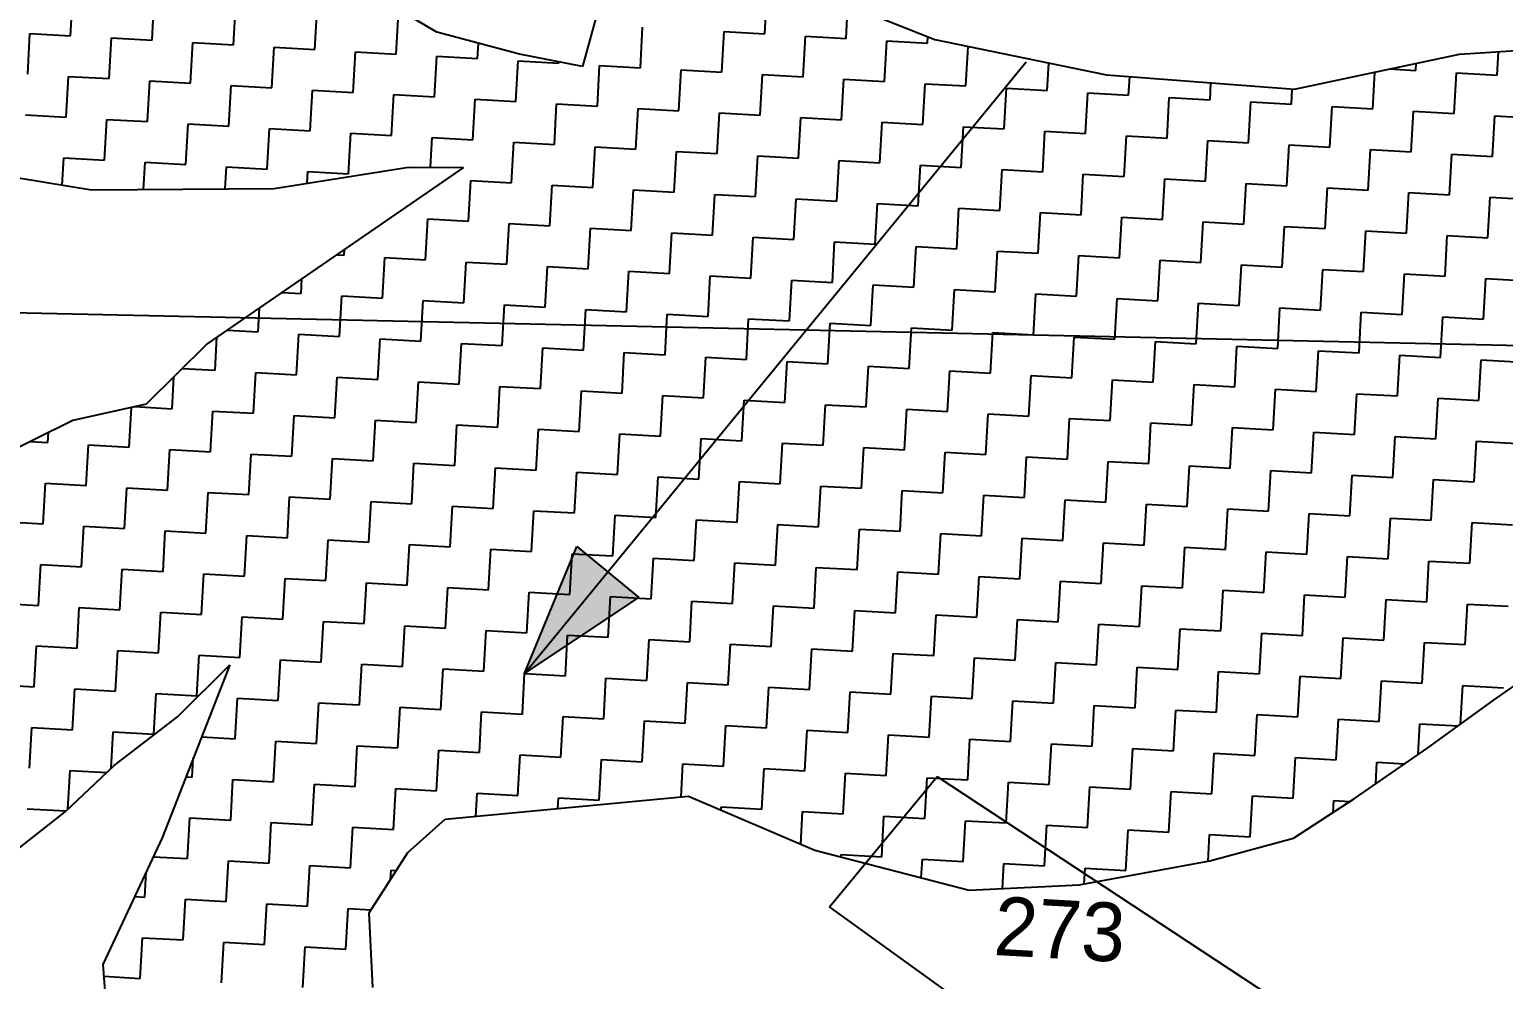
# Model space of a CAD drawing. Header units: metres. Extents: x 284689 to 287152, y 2012663 to 2015676.
# Drawn here: x 285013.4 to 285244.3, y 2014687.1 to 2014835.9 of the extents above; entities that cross this region are included whole.
import ezdxf
from ezdxf.enums import TextEntityAlignment as Align

# ---------------------------------------------------------------- set-up
doc = ezdxf.new("R2010")
doc.units = ezdxf.units.M
doc.header["$MEASUREMENT"] = 0
for name, color, linetype in [('POLY_HATCH', 12, 'Continuous'), ('POLY_PARCEL', 6, 'Continuous'), ('TEXT_PARCEL', 7, 'Continuous')]:
    doc.layers.add(name, color=color, linetype=linetype)
doc.styles.add('TEXT_MAP', font='')
doc.styles.get('TEXT_MAP').set_extended_font_data('Kruti Dev 050')

msp = doc.modelspace()

# ---------------------------------------------------------------- hatches: boundary and pattern name
h = msp.add_hatch(color=256)
h.paths.add_polyline_path([(285104.01, 2014750.93), (285099.14, 2014754.92), (285090.96, 2014735.03)])
h.paths.add_polyline_path([(285090.96, 2014735.03), (285108.87, 2014746.95), (285104.01, 2014750.93)])

# ---------------------------------------------------------------- linework, layer by layer
for points in [[(285090.96, 2014735.03), (285169.53, 2014830.86)], [(285090.96, 2014735.03), (285099.14, 2014754.92)], [(285099.14, 2014754.92), (285108.87, 2014746.95)], [(285090.96, 2014735.03), (285108.87, 2014746.95)]]:
    msp.add_lwpolyline(points)
at = {"layer": 'POLY_HATCH'}
for p, q in [((285109.2, 2014863.61), (285100.05, 2014830.11)), ((285077.21, 2014835.48), (285065.35, 2014842.49)), ((285138.19, 2014841.12), (285155.2, 2014834.37)), ((285090.17, 2014832.03), (285077.21, 2014835.48)), ((285155.2, 2014834.37), (285182.14, 2014828.8)), ((285237.4, 2014832.06), (285261.84, 2014833.59)), ((285100.05, 2014830.11), (285090.17, 2014832.03)), ((285211.58, 2014826.56), (285237.4, 2014832.06)), ((285182.14, 2014828.8), (285211.58, 2014826.56)), ((285081.39, 2014814.32), (285041.25, 2014786.65)), ((285051.7, 2014811), (285072.76, 2014814.36)), ((285072.76, 2014814.36), (285081.39, 2014814.32)), ((285006.46, 2014813.55), (285023.1, 2014810.8)), ((285023.1, 2014810.8), (285051.7, 2014811)), ((285041.25, 2014786.65), (285031.65, 2014777.21)), ((285031.65, 2014777.21), (285020.16, 2014774.68)), ((285020.16, 2014774.68), (285007.08, 2014768.16)), ((285044.77, 2014736.38), (285034.17, 2014709.3)), ((285036.6, 2014728.22), (285044.77, 2014736.38)), ((285242.7, 2014730.79), (285251.64, 2014737.03)), ((285232.46, 2014723.39), (285242.7, 2014730.79)), ((285026.64, 2014720.61), (285036.6, 2014728.22)), ((285220.97, 2014715.45), (285232.46, 2014723.39)), ((285018.97, 2014713.33), (285026.64, 2014720.61)), ((285078.49, 2014712.19), (285116.64, 2014715.79)), ((285116.64, 2014715.79), (285136.42, 2014707.32)), ((285211.41, 2014709.24), (285220.97, 2014715.45)), ((285010.9, 2014706.98), (285018.97, 2014713.33)), ((285072.67, 2014706.99), (285078.49, 2014712.19)), ((285034.17, 2014709.3), (285024.89, 2014689.42)), ((285198.32, 2014705.68), (285211.41, 2014709.24)), ((285066.61, 2014697.52), (285072.67, 2014706.99)), ((285136.42, 2014707.32), (285160.62, 2014701.05)), ((285177.86, 2014701.92), (285198.32, 2014705.68)), ((285160.62, 2014701.05), (285177.86, 2014701.92)), ((285067.19, 2014685.83), (285066.61, 2014697.52)), ((285024.89, 2014689.42), (285025.93, 2014675.75))]:
    msp.add_line(p, q, dxfattribs=at)
at = {"layer": 'POLY_HATCH', "linetype": 'Continuous'}
for p, q in [((285019.84, 2014834.95), (285020.2, 2014841.33)), ((285032.59, 2014834.23), (285032.95, 2014840.61)), ((285045.34, 2014833.52), (285045.7, 2014839.89)), ((285128.57, 2014835.23), (285128.93, 2014841.61)), ((285141.32, 2014834.52), (285141.62, 2014839.76)), ((285058.09, 2014832.8), (285058.45, 2014839.18)), ((285070.84, 2014832.08), (285071.2, 2014838.46)), ((285013.11, 2014828.93), (285013.47, 2014835.31)), ((285013.47, 2014835.31), (285019.84, 2014834.95)), ((285109.09, 2014829.93), (285109.45, 2014836.31)), ((285121.84, 2014829.22), (285122.2, 2014835.59)), ((285122.2, 2014835.59), (285128.57, 2014835.23)), ((285025.86, 2014828.22), (285026.22, 2014834.59)), ((285026.22, 2014834.59), (285032.59, 2014834.23)), ((285038.61, 2014827.5), (285038.97, 2014833.88)), ((285038.97, 2014833.88), (285045.34, 2014833.52)), ((285051.36, 2014826.78), (285051.72, 2014833.16)), ((285051.72, 2014833.16), (285058.09, 2014832.8)), ((285083.59, 2014831.37), (285083.72, 2014833.74)), ((285134.59, 2014828.5), (285134.95, 2014834.88)), ((285134.95, 2014834.88), (285141.32, 2014834.52)), ((285147.34, 2014827.78), (285147.7, 2014834.16)), ((285147.7, 2014834.16), (285154.07, 2014833.8)), ((285154.07, 2014833.8), (285154.13, 2014834.79)), ((285160.09, 2014827.07), (285160.44, 2014833.28)), ((285064.11, 2014826.07), (285064.47, 2014832.44)), ((285064.47, 2014832.44), (285070.84, 2014832.08)), ((285076.86, 2014825.35), (285077.21, 2014831.73)), ((285077.21, 2014831.73), (285083.59, 2014831.37)), ((285089.61, 2014824.63), (285089.96, 2014831.01)), ((285089.96, 2014831.01), (285096.34, 2014830.65)), ((285096.34, 2014830.65), (285096.35, 2014830.83)), ((285172.84, 2014826.35), (285173.08, 2014830.67)), ((285230.57, 2014829.5), (285230.63, 2014830.62)), ((285243.32, 2014828.78), (285243.52, 2014832.44)), ((285019.12, 2014822.2), (285019.48, 2014828.58)), ((285019.48, 2014828.58), (285025.86, 2014828.22)), ((285102.36, 2014823.92), (285102.71, 2014830.29)), ((285102.71, 2014830.29), (285109.09, 2014829.93)), ((285115.11, 2014823.2), (285115.46, 2014829.58)), ((285115.46, 2014829.58), (285121.84, 2014829.22)), ((285127.85, 2014822.48), (285128.21, 2014828.86)), ((285128.21, 2014828.86), (285134.59, 2014828.5)), ((285140.6, 2014821.77), (285140.96, 2014828.14)), ((285140.96, 2014828.14), (285147.34, 2014827.78)), ((285185.59, 2014825.63), (285185.75, 2014828.52)), ((285223.83, 2014823.48), (285224.16, 2014829.24)), ((285226.46, 2014829.73), (285230.57, 2014829.5)), ((285236.58, 2014822.77), (285236.94, 2014829.14)), ((285236.94, 2014829.14), (285243.32, 2014828.78)), ((285031.87, 2014821.48), (285032.23, 2014827.86)), ((285032.23, 2014827.86), (285038.61, 2014827.5)), ((285044.62, 2014820.77), (285044.98, 2014827.14)), ((285044.98, 2014827.14), (285051.36, 2014826.78)), ((285057.37, 2014820.05), (285057.73, 2014826.43)), ((285057.73, 2014826.43), (285064.11, 2014826.07)), ((285070.12, 2014819.33), (285070.48, 2014825.71)), ((285070.48, 2014825.71), (285076.86, 2014825.35)), ((285153.35, 2014821.05), (285153.71, 2014827.43)), ((285153.71, 2014827.43), (285160.09, 2014827.07)), ((285166.1, 2014820.33), (285166.46, 2014826.71)), ((285166.46, 2014826.71), (285172.84, 2014826.35)), ((285178.85, 2014819.62), (285179.21, 2014825.99)), ((285179.21, 2014825.99), (285185.59, 2014825.63)), ((285198.34, 2014824.92), (285198.48, 2014827.56)), ((285211.09, 2014824.2), (285211.22, 2014826.59)), ((285082.87, 2014818.62), (285083.23, 2014824.99)), ((285083.23, 2014824.99), (285089.61, 2014824.63)), ((285095.62, 2014817.9), (285095.98, 2014824.28)), ((285095.98, 2014824.28), (285102.36, 2014823.92)), ((285108.37, 2014817.18), (285108.73, 2014823.56)), ((285108.73, 2014823.56), (285115.11, 2014823.2)), ((285191.6, 2014818.9), (285191.96, 2014825.28)), ((285191.96, 2014825.28), (285198.34, 2014824.92)), ((285204.35, 2014818.18), (285204.71, 2014824.56)), ((285204.71, 2014824.56), (285211.09, 2014824.2)), ((285217.1, 2014817.47), (285217.46, 2014823.84)), ((285217.46, 2014823.84), (285223.83, 2014823.48)), ((285012.75, 2014822.56), (285019.12, 2014822.2)), ((285025.14, 2014815.47), (285025.5, 2014821.84)), ((285025.5, 2014821.84), (285031.87, 2014821.48)), ((285037.89, 2014814.75), (285038.25, 2014821.13)), ((285038.25, 2014821.13), (285044.62, 2014820.77)), ((285121.12, 2014816.47), (285121.48, 2014822.84)), ((285121.48, 2014822.84), (285127.85, 2014822.48)), ((285133.87, 2014815.75), (285134.23, 2014822.13)), ((285134.23, 2014822.13), (285140.6, 2014821.77)), ((285146.62, 2014815.03), (285146.98, 2014821.41)), ((285146.98, 2014821.41), (285153.35, 2014821.05)), ((285229.85, 2014816.75), (285230.21, 2014823.13)), ((285230.21, 2014823.13), (285236.58, 2014822.77)), ((285242.6, 2014816.03), (285242.96, 2014822.41)), ((285242.96, 2014822.41), (285249.33, 2014822.05)), ((285050.64, 2014814.03), (285051, 2014820.41)), ((285051, 2014820.41), (285057.37, 2014820.05)), ((285063.39, 2014813.32), (285063.75, 2014819.69)), ((285063.75, 2014819.69), (285070.12, 2014819.33)), ((285076.24, 2014814.34), (285076.5, 2014818.98)), ((285076.5, 2014818.98), (285082.87, 2014818.62)), ((285159.37, 2014814.32), (285159.73, 2014820.69)), ((285159.73, 2014820.69), (285166.1, 2014820.33)), ((285172.12, 2014813.6), (285172.48, 2014819.98)), ((285172.48, 2014819.98), (285178.85, 2014819.62)), ((285184.87, 2014812.88), (285185.23, 2014819.26)), ((285185.23, 2014819.26), (285191.6, 2014818.9)), ((285088.89, 2014811.88), (285089.25, 2014818.26)), ((285089.25, 2014818.26), (285095.62, 2014817.9)), ((285101.64, 2014811.17), (285102, 2014817.54)), ((285102, 2014817.54), (285108.37, 2014817.18)), ((285114.39, 2014810.45), (285114.75, 2014816.83)), ((285114.75, 2014816.83), (285121.12, 2014816.47)), ((285197.62, 2014812.17), (285197.98, 2014818.54)), ((285197.98, 2014818.54), (285204.35, 2014818.18)), ((285210.37, 2014811.45), (285210.73, 2014817.83)), ((285210.73, 2014817.83), (285217.1, 2014817.47)), ((285223.12, 2014810.73), (285223.48, 2014817.11)), ((285223.48, 2014817.11), (285229.85, 2014816.75)), ((285018.53, 2014811.55), (285018.77, 2014815.83)), ((285018.77, 2014815.83), (285025.14, 2014815.47)), ((285031.28, 2014810.86), (285031.52, 2014815.11)), ((285031.52, 2014815.11), (285037.89, 2014814.75)), ((285044.07, 2014810.95), (285044.27, 2014814.39)), ((285044.27, 2014814.39), (285050.64, 2014814.03)), ((285127.14, 2014809.73), (285127.5, 2014816.11)), ((285127.5, 2014816.11), (285133.87, 2014815.75)), ((285139.89, 2014809.02), (285140.25, 2014815.39)), ((285140.25, 2014815.39), (285146.62, 2014815.03)), ((285152.64, 2014808.3), (285153, 2014814.68)), ((285153, 2014814.68), (285159.37, 2014814.32)), ((285235.87, 2014810.02), (285236.23, 2014816.39)), ((285236.23, 2014816.39), (285242.6, 2014816.03)), ((285056.91, 2014811.83), (285057.02, 2014813.68)), ((285057.02, 2014813.68), (285063.39, 2014813.32)), ((285082.16, 2014805.87), (285082.51, 2014812.24)), ((285082.51, 2014812.24), (285088.89, 2014811.88)), ((285165.39, 2014807.58), (285165.75, 2014813.96)), ((285165.75, 2014813.96), (285172.12, 2014813.6)), ((285178.14, 2014806.87), (285178.49, 2014813.24)), ((285178.49, 2014813.24), (285184.87, 2014812.88)), ((285190.89, 2014806.15), (285191.24, 2014812.53)), ((285191.24, 2014812.53), (285197.62, 2014812.17)), ((285094.91, 2014805.15), (285095.26, 2014811.53)), ((285095.26, 2014811.53), (285101.64, 2014811.17)), ((285107.66, 2014804.43), (285108.01, 2014810.81)), ((285108.01, 2014810.81), (285114.39, 2014810.45)), ((285120.4, 2014803.72), (285120.76, 2014810.09)), ((285120.76, 2014810.09), (285127.14, 2014809.73)), ((285203.64, 2014805.43), (285203.99, 2014811.81)), ((285203.99, 2014811.81), (285210.37, 2014811.45)), ((285216.39, 2014804.72), (285216.74, 2014811.09)), ((285216.74, 2014811.09), (285223.12, 2014810.73)), ((285229.13, 2014804), (285229.49, 2014810.38)), ((285229.49, 2014810.38), (285235.87, 2014810.02)), ((285241.88, 2014803.28), (285242.24, 2014809.66)), ((285242.24, 2014809.66), (285248.62, 2014809.3)), ((285133.15, 2014803), (285133.51, 2014809.38)), ((285133.51, 2014809.38), (285139.89, 2014809.02)), ((285145.9, 2014802.28), (285146.26, 2014808.66)), ((285146.26, 2014808.66), (285152.64, 2014808.3)), ((285158.65, 2014801.57), (285159.01, 2014807.94)), ((285159.01, 2014807.94), (285165.39, 2014807.58)), ((285075.42, 2014799.85), (285075.78, 2014806.23)), ((285075.78, 2014806.23), (285082.16, 2014805.87)), ((285088.17, 2014799.13), (285088.53, 2014805.51)), ((285088.53, 2014805.51), (285094.91, 2014805.15)), ((285171.4, 2014800.85), (285171.76, 2014807.23)), ((285171.76, 2014807.23), (285178.14, 2014806.87)), ((285184.15, 2014800.13), (285184.51, 2014806.51)), ((285184.51, 2014806.51), (285190.89, 2014806.15)), ((285196.9, 2014799.42), (285197.26, 2014805.79)), ((285197.26, 2014805.79), (285203.64, 2014805.43)), ((285209.65, 2014798.7), (285210.01, 2014805.08)), ((285210.01, 2014805.08), (285216.39, 2014804.72)), ((285100.92, 2014798.42), (285101.28, 2014804.79)), ((285101.28, 2014804.79), (285107.66, 2014804.43)), ((285113.67, 2014797.7), (285114.03, 2014804.08)), ((285114.03, 2014804.08), (285120.4, 2014803.72)), ((285126.42, 2014796.98), (285126.78, 2014803.36)), ((285126.78, 2014803.36), (285133.15, 2014803)), ((285139.17, 2014796.27), (285139.53, 2014802.64)), ((285139.53, 2014802.64), (285145.9, 2014802.28)), ((285222.4, 2014797.98), (285222.76, 2014804.36)), ((285222.76, 2014804.36), (285229.13, 2014804)), ((285235.15, 2014797.27), (285235.51, 2014803.64)), ((285235.51, 2014803.64), (285241.88, 2014803.28)), ((285061.53, 2014800.63), (285062.67, 2014800.57)), ((285062.67, 2014800.57), (285062.72, 2014801.45)), ((285151.92, 2014795.55), (285152.28, 2014801.93)), ((285152.28, 2014801.93), (285158.65, 2014801.57)), ((285164.67, 2014794.83), (285165.03, 2014801.21)), ((285165.03, 2014801.21), (285171.4, 2014800.85)), ((285177.42, 2014794.12), (285177.78, 2014800.49)), ((285177.78, 2014800.49), (285184.15, 2014800.13)), ((285068.69, 2014793.84), (285069.05, 2014800.21)), ((285069.05, 2014800.21), (285075.42, 2014799.85)), ((285081.44, 2014793.12), (285081.8, 2014799.49)), ((285081.8, 2014799.49), (285088.17, 2014799.13)), ((285094.19, 2014792.4), (285094.55, 2014798.78)), ((285094.55, 2014798.78), (285100.92, 2014798.42)), ((285106.94, 2014791.69), (285107.3, 2014798.06)), ((285107.3, 2014798.06), (285113.67, 2014797.7)), ((285190.17, 2014793.4), (285190.53, 2014799.78)), ((285190.53, 2014799.78), (285196.9, 2014799.42)), ((285202.92, 2014792.68), (285203.28, 2014799.06)), ((285203.28, 2014799.06), (285209.65, 2014798.7)), ((285215.67, 2014791.97), (285216.03, 2014798.34)), ((285216.03, 2014798.34), (285222.4, 2014797.98)), ((285055.94, 2014794.55), (285056.07, 2014796.87)), ((285119.69, 2014790.97), (285120.05, 2014797.34)), ((285120.05, 2014797.34), (285126.42, 2014796.98)), ((285132.44, 2014790.25), (285132.8, 2014796.63)), ((285132.8, 2014796.63), (285139.17, 2014796.27)), ((285145.19, 2014789.54), (285145.55, 2014795.91)), ((285145.55, 2014795.91), (285151.92, 2014795.55)), ((285228.42, 2014791.25), (285228.78, 2014797.63)), ((285228.78, 2014797.63), (285235.15, 2014797.27)), ((285241.17, 2014790.53), (285241.53, 2014796.91)), ((285241.53, 2014796.91), (285247.9, 2014796.55)), ((285052.96, 2014794.72), (285055.94, 2014794.55)), ((285061.96, 2014787.82), (285062.32, 2014794.19)), ((285062.32, 2014794.19), (285068.69, 2014793.84)), ((285074.71, 2014787.1), (285075.06, 2014793.48)), ((285075.06, 2014793.48), (285081.44, 2014793.12)), ((285157.94, 2014788.82), (285158.3, 2014795.19)), ((285158.3, 2014795.19), (285164.67, 2014794.83)), ((285170.69, 2014788.1), (285171.04, 2014794.48)), ((285171.04, 2014794.48), (285177.42, 2014794.12)), ((285183.44, 2014787.39), (285183.79, 2014793.76)), ((285183.79, 2014793.76), (285190.17, 2014793.4)), ((285049.21, 2014788.54), (285049.42, 2014792.28)), ((285087.46, 2014786.39), (285087.81, 2014792.76)), ((285087.81, 2014792.76), (285094.19, 2014792.4)), ((285100.21, 2014785.67), (285100.56, 2014792.04)), ((285100.56, 2014792.04), (285106.94, 2014791.69)), ((285112.96, 2014784.95), (285113.31, 2014791.33)), ((285113.31, 2014791.33), (285119.69, 2014790.97)), ((285196.19, 2014786.67), (285196.54, 2014793.04)), ((285196.54, 2014793.04), (285202.92, 2014792.68)), ((285208.94, 2014785.95), (285209.29, 2014792.33)), ((285209.29, 2014792.33), (285215.67, 2014791.97)), ((285221.68, 2014785.24), (285222.04, 2014791.61)), ((285222.04, 2014791.61), (285228.42, 2014791.25)), ((285044.38, 2014788.81), (285049.21, 2014788.54)), ((285125.7, 2014784.24), (285126.06, 2014790.61)), ((285126.06, 2014790.61), (285132.44, 2014790.25)), ((285138.45, 2014783.52), (285138.81, 2014789.89)), ((285138.81, 2014789.89), (285145.19, 2014789.54)), ((285151.2, 2014782.8), (285151.56, 2014789.18)), ((285151.56, 2014789.18), (285157.94, 2014788.82)), ((285234.43, 2014784.52), (285234.79, 2014790.89)), ((285234.79, 2014790.89), (285241.17, 2014790.53)), ((285042.47, 2014782.52), (285042.76, 2014787.69)), ((285055.22, 2014781.8), (285055.58, 2014788.18)), ((285055.58, 2014788.18), (285061.96, 2014787.82)), ((285067.97, 2014781.09), (285068.33, 2014787.46)), ((285068.33, 2014787.46), (285074.71, 2014787.1)), ((285080.72, 2014780.37), (285081.08, 2014786.74)), ((285081.08, 2014786.74), (285087.46, 2014786.39)), ((285163.95, 2014782.09), (285164.31, 2014788.46)), ((285164.31, 2014788.46), (285170.69, 2014788.1)), ((285176.7, 2014781.37), (285177.06, 2014787.74)), ((285177.06, 2014787.74), (285183.44, 2014787.39)), ((285189.45, 2014780.65), (285189.81, 2014787.03)), ((285189.81, 2014787.03), (285196.19, 2014786.67)), ((285093.47, 2014779.65), (285093.83, 2014786.03)), ((285093.83, 2014786.03), (285100.21, 2014785.67)), ((285106.22, 2014778.94), (285106.58, 2014785.31)), ((285106.58, 2014785.31), (285112.96, 2014784.95)), ((285118.97, 2014778.22), (285119.33, 2014784.59)), ((285119.33, 2014784.59), (285125.7, 2014784.24)), ((285202.2, 2014779.94), (285202.56, 2014786.31)), ((285202.56, 2014786.31), (285208.94, 2014785.95)), ((285214.95, 2014779.22), (285215.31, 2014785.59)), ((285215.31, 2014785.59), (285221.68, 2014785.24)), ((285227.7, 2014778.5), (285228.06, 2014784.88)), ((285228.06, 2014784.88), (285234.43, 2014784.52)), ((285240.45, 2014777.79), (285240.81, 2014784.16)), ((285240.81, 2014784.16), (285247.18, 2014783.8)), ((285037.34, 2014782.81), (285042.47, 2014782.52)), ((285048.49, 2014775.79), (285048.85, 2014782.16)), ((285048.85, 2014782.16), (285055.22, 2014781.8)), ((285131.72, 2014777.5), (285132.08, 2014783.88)), ((285132.08, 2014783.88), (285138.45, 2014783.52)), ((285144.47, 2014776.79), (285144.83, 2014783.16)), ((285144.83, 2014783.16), (285151.2, 2014782.8)), ((285157.22, 2014776.07), (285157.58, 2014782.44)), ((285157.58, 2014782.44), (285163.95, 2014782.09)), ((285035.74, 2014776.5), (285036.02, 2014781.51)), ((285061.24, 2014775.07), (285061.6, 2014781.44)), ((285061.6, 2014781.44), (285067.97, 2014781.09)), ((285073.99, 2014774.35), (285074.35, 2014780.73)), ((285074.35, 2014780.73), (285080.72, 2014780.37)), ((285086.74, 2014773.64), (285087.1, 2014780.01)), ((285087.1, 2014780.01), (285093.47, 2014779.65)), ((285169.97, 2014775.35), (285170.33, 2014781.73)), ((285170.33, 2014781.73), (285176.7, 2014781.37)), ((285182.72, 2014774.64), (285183.08, 2014781.01)), ((285183.08, 2014781.01), (285189.45, 2014780.65)), ((285195.47, 2014773.92), (285195.83, 2014780.29)), ((285195.83, 2014780.29), (285202.2, 2014779.94)), ((285208.22, 2014773.2), (285208.58, 2014779.58)), ((285208.58, 2014779.58), (285214.95, 2014779.22)), ((285099.49, 2014772.92), (285099.85, 2014779.29)), ((285099.85, 2014779.29), (285106.22, 2014778.94)), ((285112.24, 2014772.2), (285112.6, 2014778.58)), ((285112.6, 2014778.58), (285118.97, 2014778.22)), ((285124.99, 2014771.49), (285125.35, 2014777.86)), ((285125.35, 2014777.86), (285131.72, 2014777.5)), ((285220.97, 2014772.49), (285221.33, 2014778.86)), ((285221.33, 2014778.86), (285227.7, 2014778.5)), ((285233.72, 2014771.77), (285234.08, 2014778.14)), ((285234.08, 2014778.14), (285240.45, 2014777.79)), ((285029.01, 2014770.49), (285029.36, 2014776.7)), ((285029.92, 2014776.83), (285035.74, 2014776.5)), ((285041.76, 2014769.77), (285042.12, 2014776.14)), ((285042.12, 2014776.14), (285048.49, 2014775.79)), ((285054.51, 2014769.05), (285054.87, 2014775.43)), ((285054.87, 2014775.43), (285061.24, 2014775.07)), ((285137.74, 2014770.77), (285138.1, 2014777.14)), ((285138.1, 2014777.14), (285144.47, 2014776.79)), ((285150.49, 2014770.05), (285150.85, 2014776.43)), ((285150.85, 2014776.43), (285157.22, 2014776.07)), ((285163.24, 2014769.34), (285163.6, 2014775.71)), ((285163.6, 2014775.71), (285169.97, 2014775.35)), ((285175.99, 2014768.62), (285176.34, 2014774.99)), ((285176.34, 2014774.99), (285182.72, 2014774.64)), ((285016.26, 2014771.2), (285016.35, 2014772.78)), ((285067.26, 2014768.34), (285067.61, 2014774.71)), ((285067.61, 2014774.71), (285073.99, 2014774.35)), ((285080.01, 2014767.62), (285080.36, 2014773.99)), ((285080.36, 2014773.99), (285086.74, 2014773.64)), ((285092.76, 2014766.9), (285093.11, 2014773.28)), ((285093.11, 2014773.28), (285099.49, 2014772.92)), ((285188.74, 2014767.9), (285189.09, 2014774.28)), ((285189.09, 2014774.28), (285195.47, 2014773.92)), ((285201.49, 2014767.19), (285201.84, 2014773.56)), ((285201.84, 2014773.56), (285208.22, 2014773.2)), ((285214.24, 2014766.47), (285214.59, 2014772.84)), ((285214.59, 2014772.84), (285220.97, 2014772.49)), ((285013.5, 2014771.36), (285016.26, 2014771.2)), ((285022.27, 2014764.47), (285022.63, 2014770.84)), ((285022.63, 2014770.84), (285029.01, 2014770.49)), ((285105.51, 2014766.19), (285105.86, 2014772.56)), ((285105.86, 2014772.56), (285112.24, 2014772.2)), ((285118.25, 2014765.47), (285118.61, 2014771.84)), ((285118.61, 2014771.84), (285124.99, 2014771.49)), ((285131, 2014764.75), (285131.36, 2014771.13)), ((285131.36, 2014771.13), (285137.74, 2014770.77)), ((285143.75, 2014764.04), (285144.11, 2014770.41)), ((285144.11, 2014770.41), (285150.49, 2014770.05)), ((285226.98, 2014765.75), (285227.34, 2014772.13)), ((285227.34, 2014772.13), (285233.72, 2014771.77)), ((285239.73, 2014765.04), (285240.09, 2014771.41)), ((285240.09, 2014771.41), (285246.47, 2014771.05)), ((285035.02, 2014763.75), (285035.38, 2014770.13)), ((285035.38, 2014770.13), (285041.76, 2014769.77)), ((285047.77, 2014763.04), (285048.13, 2014769.41)), ((285048.13, 2014769.41), (285054.51, 2014769.05)), ((285060.52, 2014762.32), (285060.88, 2014768.69)), ((285060.88, 2014768.69), (285067.26, 2014768.34)), ((285073.27, 2014761.6), (285073.63, 2014767.98)), ((285073.63, 2014767.98), (285080.01, 2014767.62)), ((285156.5, 2014763.32), (285156.86, 2014769.69)), ((285156.86, 2014769.69), (285163.24, 2014769.34)), ((285169.25, 2014762.6), (285169.61, 2014768.98)), ((285169.61, 2014768.98), (285175.99, 2014768.62)), ((285182, 2014761.89), (285182.36, 2014768.26)), ((285182.36, 2014768.26), (285188.74, 2014767.9)), ((285086.02, 2014760.89), (285086.38, 2014767.26)), ((285086.38, 2014767.26), (285092.76, 2014766.9)), ((285098.77, 2014760.17), (285099.13, 2014766.54)), ((285099.13, 2014766.54), (285105.51, 2014766.19)), ((285111.52, 2014759.45), (285111.88, 2014765.83)), ((285111.88, 2014765.83), (285118.25, 2014765.47)), ((285194.75, 2014761.17), (285195.11, 2014767.54)), ((285195.11, 2014767.54), (285201.49, 2014767.19)), ((285207.5, 2014760.45), (285207.86, 2014766.83)), ((285207.86, 2014766.83), (285214.24, 2014766.47)), ((285220.25, 2014759.74), (285220.61, 2014766.11)), ((285220.61, 2014766.11), (285226.98, 2014765.75)), ((285015.54, 2014758.45), (285015.9, 2014764.83)), ((285015.9, 2014764.83), (285022.27, 2014764.47)), ((285028.29, 2014757.74), (285028.65, 2014764.11)), ((285028.65, 2014764.11), (285035.02, 2014763.75)), ((285041.04, 2014757.02), (285041.4, 2014763.39)), ((285041.4, 2014763.39), (285047.77, 2014763.04)), ((285124.27, 2014758.74), (285124.63, 2014765.11)), ((285124.63, 2014765.11), (285131, 2014764.75)), ((285137.02, 2014758.02), (285137.38, 2014764.39)), ((285137.38, 2014764.39), (285143.75, 2014764.04)), ((285149.77, 2014757.3), (285150.13, 2014763.68)), ((285150.13, 2014763.68), (285156.5, 2014763.32)), ((285233, 2014759.02), (285233.36, 2014765.39)), ((285233.36, 2014765.39), (285239.73, 2014765.04)), ((285053.79, 2014756.3), (285054.15, 2014762.68)), ((285054.15, 2014762.68), (285060.52, 2014762.32)), ((285066.54, 2014755.59), (285066.9, 2014761.96)), ((285066.9, 2014761.96), (285073.27, 2014761.6)), ((285079.29, 2014754.87), (285079.65, 2014761.24)), ((285079.65, 2014761.24), (285086.02, 2014760.89)), ((285162.52, 2014756.59), (285162.88, 2014762.96)), ((285162.88, 2014762.96), (285169.25, 2014762.6)), ((285175.27, 2014755.87), (285175.63, 2014762.24)), ((285175.63, 2014762.24), (285182, 2014761.89)), ((285188.02, 2014755.15), (285188.38, 2014761.53)), ((285188.38, 2014761.53), (285194.75, 2014761.17)), ((285009.17, 2014758.81), (285015.54, 2014758.45)), ((285092.04, 2014754.15), (285092.4, 2014760.53)), ((285092.4, 2014760.53), (285098.77, 2014760.17)), ((285104.79, 2014753.44), (285105.15, 2014759.81)), ((285105.15, 2014759.81), (285111.52, 2014759.45)), ((285117.54, 2014752.72), (285117.9, 2014759.09)), ((285117.9, 2014759.09), (285124.27, 2014758.74)), ((285200.77, 2014754.44), (285201.13, 2014760.81)), ((285201.13, 2014760.81), (285207.5, 2014760.45)), ((285213.52, 2014753.72), (285213.88, 2014760.09)), ((285213.88, 2014760.09), (285220.25, 2014759.74)), ((285226.27, 2014753), (285226.63, 2014759.38)), ((285226.63, 2014759.38), (285233, 2014759.02)), ((285021.56, 2014751.72), (285021.92, 2014758.09)), ((285021.92, 2014758.09), (285028.29, 2014757.74)), ((285034.31, 2014751), (285034.67, 2014757.38)), ((285034.67, 2014757.38), (285041.04, 2014757.02)), ((285047.06, 2014750.29), (285047.42, 2014756.66)), ((285047.42, 2014756.66), (285053.79, 2014756.3)), ((285130.29, 2014752), (285130.65, 2014758.38)), ((285130.65, 2014758.38), (285137.02, 2014758.02)), ((285143.04, 2014751.29), (285143.4, 2014757.66)), ((285143.4, 2014757.66), (285149.77, 2014757.3)), ((285155.79, 2014750.57), (285156.15, 2014756.94)), ((285156.15, 2014756.94), (285162.52, 2014756.59)), ((285239.02, 2014752.29), (285239.38, 2014758.66)), ((285239.38, 2014758.66), (285245.75, 2014758.3)), ((285059.81, 2014749.57), (285060.17, 2014755.94)), ((285060.17, 2014755.94), (285066.54, 2014755.59)), ((285072.56, 2014748.85), (285072.91, 2014755.23)), ((285072.91, 2014755.23), (285079.29, 2014754.87)), ((285085.31, 2014748.14), (285085.66, 2014754.51)), ((285085.66, 2014754.51), (285092.04, 2014754.15)), ((285168.54, 2014749.85), (285168.89, 2014756.23)), ((285168.89, 2014756.23), (285175.27, 2014755.87)), ((285181.29, 2014749.14), (285181.64, 2014755.51)), ((285181.64, 2014755.51), (285188.02, 2014755.15)), ((285194.04, 2014748.42), (285194.39, 2014754.79)), ((285194.39, 2014754.79), (285200.77, 2014754.44)), ((285014.82, 2014745.7), (285015.18, 2014752.08)), ((285015.18, 2014752.08), (285021.56, 2014751.72)), ((285098.06, 2014747.42), (285098.41, 2014753.79)), ((285098.41, 2014753.79), (285104.79, 2014753.44)), ((285110.81, 2014746.7), (285111.16, 2014753.08)), ((285111.16, 2014753.08), (285117.54, 2014752.72)), ((285123.55, 2014745.99), (285123.91, 2014752.36)), ((285123.91, 2014752.36), (285130.29, 2014752)), ((285206.79, 2014747.7), (285207.14, 2014754.08)), ((285207.14, 2014754.08), (285213.52, 2014753.72)), ((285219.53, 2014746.99), (285219.89, 2014753.36)), ((285219.89, 2014753.36), (285226.27, 2014753)), ((285232.28, 2014746.27), (285232.64, 2014752.64)), ((285232.64, 2014752.64), (285239.02, 2014752.29)), ((285027.57, 2014744.99), (285027.93, 2014751.36)), ((285027.93, 2014751.36), (285034.31, 2014751)), ((285040.32, 2014744.27), (285040.68, 2014750.64)), ((285040.68, 2014750.64), (285047.06, 2014750.29)), ((285053.07, 2014743.55), (285053.43, 2014749.93)), ((285053.43, 2014749.93), (285059.81, 2014749.57)), ((285136.3, 2014745.27), (285136.66, 2014751.64)), ((285136.66, 2014751.64), (285143.04, 2014751.29)), ((285149.05, 2014744.55), (285149.41, 2014750.93)), ((285149.41, 2014750.93), (285155.79, 2014750.57)), ((285161.8, 2014743.84), (285162.16, 2014750.21)), ((285162.16, 2014750.21), (285168.54, 2014749.85)), ((285065.82, 2014742.84), (285066.18, 2014749.21)), ((285066.18, 2014749.21), (285072.56, 2014748.85)), ((285078.57, 2014742.12), (285078.93, 2014748.49)), ((285078.93, 2014748.49), (285085.31, 2014748.14)), ((285091.32, 2014741.4), (285091.68, 2014747.78)), ((285091.68, 2014747.78), (285098.06, 2014747.42)), ((285174.55, 2014743.12), (285174.91, 2014749.49)), ((285174.91, 2014749.49), (285181.29, 2014749.14)), ((285187.3, 2014742.4), (285187.66, 2014748.78)), ((285187.66, 2014748.78), (285194.04, 2014748.42)), ((285200.05, 2014741.69), (285200.41, 2014748.06)), ((285200.41, 2014748.06), (285206.79, 2014747.7)), ((285212.8, 2014740.97), (285213.16, 2014747.34)), ((285213.16, 2014747.34), (285219.53, 2014746.99)), ((285008.45, 2014746.06), (285014.82, 2014745.7)), ((285020.84, 2014738.97), (285021.2, 2014745.34)), ((285021.2, 2014745.34), (285027.57, 2014744.99)), ((285104.07, 2014740.69), (285104.43, 2014747.06)), ((285104.43, 2014747.06), (285110.81, 2014746.7)), ((285116.82, 2014739.97), (285117.18, 2014746.34)), ((285117.18, 2014746.34), (285123.55, 2014745.99)), ((285129.57, 2014739.25), (285129.93, 2014745.63)), ((285129.93, 2014745.63), (285136.3, 2014745.27)), ((285142.32, 2014738.54), (285142.68, 2014744.91)), ((285142.68, 2014744.91), (285149.05, 2014744.55)), ((285225.55, 2014740.25), (285225.91, 2014746.63)), ((285225.91, 2014746.63), (285232.28, 2014746.27)), ((285238.3, 2014739.54), (285238.66, 2014745.91)), ((285238.66, 2014745.91), (285245.03, 2014745.55)), ((285033.59, 2014738.25), (285033.95, 2014744.63)), ((285033.95, 2014744.63), (285040.32, 2014744.27)), ((285046.34, 2014737.54), (285046.7, 2014743.91)), ((285046.7, 2014743.91), (285053.07, 2014743.55)), ((285059.09, 2014736.82), (285059.45, 2014743.19)), ((285059.45, 2014743.19), (285065.82, 2014742.84)), ((285155.07, 2014737.82), (285155.43, 2014744.19)), ((285155.43, 2014744.19), (285161.8, 2014743.84)), ((285167.82, 2014737.1), (285168.18, 2014743.48)), ((285168.18, 2014743.48), (285174.55, 2014743.12)), ((285180.57, 2014736.39), (285180.93, 2014742.76)), ((285180.93, 2014742.76), (285187.3, 2014742.4)), ((285071.84, 2014736.1), (285072.2, 2014742.48)), ((285072.2, 2014742.48), (285078.57, 2014742.12)), ((285084.59, 2014735.39), (285084.95, 2014741.76)), ((285084.95, 2014741.76), (285091.32, 2014741.4)), ((285097.34, 2014734.67), (285097.7, 2014741.05)), ((285097.7, 2014741.05), (285104.07, 2014740.69)), ((285110.09, 2014733.95), (285110.45, 2014740.33)), ((285110.45, 2014740.33), (285116.82, 2014739.97)), ((285193.32, 2014735.67), (285193.68, 2014742.04)), ((285193.68, 2014742.04), (285200.05, 2014741.69)), ((285206.07, 2014734.95), (285206.43, 2014741.33)), ((285206.43, 2014741.33), (285212.8, 2014740.97)), ((285218.82, 2014734.24), (285219.18, 2014740.61)), ((285219.18, 2014740.61), (285225.55, 2014740.25)), ((285014.11, 2014732.95), (285014.47, 2014739.33)), ((285014.47, 2014739.33), (285020.84, 2014738.97)), ((285026.86, 2014732.24), (285027.22, 2014738.61)), ((285027.22, 2014738.61), (285033.59, 2014738.25)), ((285122.84, 2014733.24), (285123.2, 2014739.61)), ((285123.2, 2014739.61), (285129.57, 2014739.25)), ((285135.59, 2014732.52), (285135.95, 2014738.9)), ((285135.95, 2014738.9), (285142.32, 2014738.54)), ((285148.34, 2014731.8), (285148.7, 2014738.18)), ((285148.7, 2014738.18), (285155.07, 2014737.82)), ((285231.57, 2014733.52), (285231.93, 2014739.89)), ((285231.93, 2014739.89), (285238.3, 2014739.54)), ((285039.61, 2014731.52), (285039.97, 2014737.9)), ((285039.97, 2014737.9), (285046.34, 2014737.54)), ((285052.36, 2014730.8), (285052.72, 2014737.18)), ((285052.72, 2014737.18), (285059.09, 2014736.82)), ((285065.11, 2014730.09), (285065.46, 2014736.46)), ((285065.46, 2014736.46), (285071.84, 2014736.1)), ((285077.86, 2014729.37), (285078.21, 2014735.75)), ((285078.21, 2014735.75), (285084.59, 2014735.39)), ((285161.09, 2014731.09), (285161.45, 2014737.46)), ((285161.45, 2014737.46), (285167.82, 2014737.1)), ((285173.84, 2014730.37), (285174.19, 2014736.75)), ((285174.19, 2014736.75), (285180.57, 2014736.39)), ((285186.59, 2014729.65), (285186.94, 2014736.03)), ((285186.94, 2014736.03), (285193.32, 2014735.67)), ((285090.61, 2014728.65), (285090.96, 2014735.03)), ((285090.96, 2014735.03), (285097.34, 2014734.67)), ((285103.36, 2014727.94), (285103.71, 2014734.31)), ((285103.71, 2014734.31), (285110.09, 2014733.95)), ((285116.1, 2014727.22), (285116.46, 2014733.6)), ((285116.46, 2014733.6), (285122.84, 2014733.24)), ((285199.34, 2014728.94), (285199.69, 2014735.31)), ((285199.69, 2014735.31), (285206.07, 2014734.95)), ((285212.09, 2014728.22), (285212.44, 2014734.6)), ((285212.44, 2014734.6), (285218.82, 2014734.24)), ((285224.83, 2014727.5), (285225.19, 2014733.88)), ((285225.19, 2014733.88), (285231.57, 2014733.52)), ((285007.73, 2014733.31), (285014.11, 2014732.95)), ((285020.12, 2014726.22), (285020.48, 2014732.6)), ((285020.48, 2014732.6), (285026.86, 2014732.24)), ((285032.87, 2014725.5), (285033.23, 2014731.88)), ((285033.23, 2014731.88), (285039.61, 2014731.52)), ((285045.62, 2014724.79), (285045.98, 2014731.16)), ((285045.98, 2014731.16), (285052.36, 2014730.8)), ((285128.85, 2014726.5), (285129.21, 2014732.88)), ((285129.21, 2014732.88), (285135.59, 2014732.52)), ((285141.6, 2014725.79), (285141.96, 2014732.16)), ((285141.96, 2014732.16), (285148.34, 2014731.8)), ((285154.35, 2014725.07), (285154.71, 2014731.45)), ((285154.71, 2014731.45), (285161.09, 2014731.09)), ((285237.6, 2014727.1), (285237.94, 2014733.16)), ((285237.94, 2014733.16), (285244.32, 2014732.8)), ((285058.37, 2014724.07), (285058.73, 2014730.45)), ((285058.73, 2014730.45), (285065.11, 2014730.09)), ((285071.12, 2014723.35), (285071.48, 2014729.73)), ((285071.48, 2014729.73), (285077.86, 2014729.37)), ((285083.87, 2014722.64), (285084.23, 2014729.01)), ((285084.23, 2014729.01), (285090.61, 2014728.65)), ((285167.1, 2014724.35), (285167.46, 2014730.73)), ((285167.46, 2014730.73), (285173.84, 2014730.37)), ((285179.85, 2014723.64), (285180.21, 2014730.01)), ((285180.21, 2014730.01), (285186.59, 2014729.65)), ((285192.6, 2014722.92), (285192.96, 2014729.3)), ((285192.96, 2014729.3), (285199.34, 2014728.94)), ((285013.39, 2014720.2), (285013.75, 2014726.58)), ((285013.75, 2014726.58), (285020.12, 2014726.22)), ((285096.62, 2014721.92), (285096.98, 2014728.3)), ((285096.98, 2014728.3), (285103.36, 2014727.94)), ((285109.37, 2014721.2), (285109.73, 2014727.58)), ((285109.73, 2014727.58), (285116.1, 2014727.22)), ((285122.12, 2014720.49), (285122.48, 2014726.86)), ((285122.48, 2014726.86), (285128.85, 2014726.5)), ((285205.35, 2014722.2), (285205.71, 2014728.58)), ((285205.71, 2014728.58), (285212.09, 2014728.22)), ((285218.1, 2014721.49), (285218.46, 2014727.86)), ((285218.46, 2014727.86), (285224.83, 2014727.5)), ((285230.94, 2014722.33), (285231.21, 2014727.15)), ((285231.21, 2014727.15), (285237.2, 2014726.81)), ((285026.18, 2014720.18), (285026.5, 2014725.86)), ((285026.5, 2014725.86), (285032.87, 2014725.5)), ((285040.35, 2014725.08), (285045.62, 2014724.79)), ((285051.64, 2014718.05), (285052, 2014724.43)), ((285052, 2014724.43), (285058.37, 2014724.07)), ((285134.87, 2014719.77), (285135.23, 2014726.15)), ((285135.23, 2014726.15), (285141.6, 2014725.79)), ((285147.62, 2014719.05), (285147.98, 2014725.43)), ((285147.98, 2014725.43), (285154.35, 2014725.07)), ((285160.37, 2014718.34), (285160.73, 2014724.71)), ((285160.73, 2014724.71), (285167.1, 2014724.35)), ((285064.39, 2014717.34), (285064.75, 2014723.71)), ((285064.75, 2014723.71), (285071.12, 2014723.35)), ((285077.14, 2014716.62), (285077.5, 2014723)), ((285077.5, 2014723), (285083.87, 2014722.64)), ((285089.89, 2014715.9), (285090.25, 2014722.28)), ((285090.25, 2014722.28), (285096.62, 2014721.92)), ((285173.12, 2014717.62), (285173.48, 2014724)), ((285173.48, 2014724), (285179.85, 2014723.64)), ((285185.87, 2014716.9), (285186.23, 2014723.28)), ((285186.23, 2014723.28), (285192.6, 2014722.92)), ((285198.62, 2014716.19), (285198.98, 2014722.56)), ((285198.98, 2014722.56), (285205.35, 2014722.2)), ((285211.37, 2014715.47), (285211.73, 2014721.85)), ((285211.73, 2014721.85), (285218.1, 2014721.49)), ((285019.42, 2014713.77), (285019.77, 2014719.85)), ((285019.77, 2014719.85), (285025.49, 2014719.52)), ((285038.89, 2014718.77), (285039.06, 2014721.78)), ((285102.64, 2014715.19), (285103, 2014721.56)), ((285103, 2014721.56), (285109.37, 2014721.2)), ((285115.46, 2014715.68), (285115.75, 2014720.85)), ((285115.75, 2014720.85), (285122.12, 2014720.49)), ((285128.14, 2014713.75), (285128.5, 2014720.13)), ((285128.5, 2014720.13), (285134.87, 2014719.77)), ((285224.29, 2014717.74), (285224.48, 2014721.13)), ((285224.48, 2014721.13), (285228.84, 2014720.88)), ((285037.9, 2014718.83), (285038.89, 2014718.77)), ((285044.91, 2014712.04), (285045.27, 2014718.41)), ((285045.27, 2014718.41), (285051.64, 2014718.05)), ((285057.66, 2014711.32), (285058.02, 2014717.7)), ((285058.02, 2014717.7), (285064.39, 2014717.34)), ((285140.89, 2014713.04), (285141.25, 2014719.41)), ((285141.25, 2014719.41), (285147.62, 2014719.05)), ((285153.64, 2014712.32), (285154, 2014718.7)), ((285154, 2014718.7), (285160.37, 2014718.34)), ((285166.39, 2014711.6), (285166.75, 2014717.98)), ((285166.75, 2014717.98), (285173.12, 2014717.62)), ((285179.14, 2014710.89), (285179.49, 2014717.26)), ((285179.49, 2014717.26), (285185.87, 2014716.9)), ((285070.41, 2014710.6), (285070.76, 2014716.98)), ((285070.76, 2014716.98), (285077.14, 2014716.62)), ((285083.31, 2014712.64), (285083.51, 2014716.26)), ((285083.51, 2014716.26), (285089.89, 2014715.9)), ((285096.17, 2014713.86), (285096.26, 2014715.55)), ((285096.26, 2014715.55), (285102.64, 2014715.19)), ((285191.89, 2014710.17), (285192.24, 2014716.55)), ((285192.24, 2014716.55), (285198.62, 2014716.19)), ((285204.64, 2014709.45), (285204.99, 2014715.83)), ((285204.99, 2014715.83), (285211.37, 2014715.47)), ((285217.64, 2014713.28), (285217.74, 2014715.11)), ((285217.74, 2014715.11), (285220.24, 2014714.97)), ((285013.03, 2014713.83), (285019.13, 2014713.49)), ((285121.73, 2014713.61), (285121.76, 2014714.11)), ((285121.76, 2014714.11), (285128.14, 2014713.75)), ((285134.22, 2014708.26), (285134.51, 2014713.4)), ((285134.51, 2014713.4), (285140.89, 2014713.04)), ((285146.9, 2014706.3), (285147.26, 2014712.68)), ((285147.26, 2014712.68), (285153.64, 2014712.32)), ((285038.17, 2014706.02), (285038.53, 2014712.4)), ((285038.53, 2014712.4), (285044.91, 2014712.04)), ((285050.92, 2014705.3), (285051.28, 2014711.68)), ((285051.28, 2014711.68), (285057.66, 2014711.32)), ((285063.67, 2014704.59), (285064.03, 2014710.96)), ((285064.03, 2014710.96), (285070.41, 2014710.6)), ((285159.65, 2014705.59), (285160.01, 2014711.96)), ((285160.01, 2014711.96), (285166.39, 2014711.6)), ((285172.4, 2014704.87), (285172.76, 2014711.25)), ((285172.76, 2014711.25), (285179.14, 2014710.89)), ((285185.15, 2014704.15), (285185.51, 2014710.53)), ((285185.51, 2014710.53), (285191.89, 2014710.17)), ((285198.03, 2014705.62), (285198.26, 2014709.81)), ((285198.26, 2014709.81), (285204.64, 2014709.45)), ((285032.78, 2014706.32), (285038.17, 2014706.02)), ((285044.19, 2014699.29), (285044.55, 2014705.66)), ((285044.55, 2014705.66), (285050.92, 2014705.3)), ((285140.51, 2014706.26), (285140.53, 2014706.66)), ((285140.53, 2014706.66), (285146.9, 2014706.3)), ((285153.11, 2014702.99), (285153.28, 2014705.95)), ((285153.28, 2014705.95), (285159.65, 2014705.59)), ((285031.44, 2014700), (285031.66, 2014703.92)), ((285056.94, 2014698.57), (285057.3, 2014704.95)), ((285057.3, 2014704.95), (285063.67, 2014704.59)), ((285069.97, 2014702.76), (285070.05, 2014704.23)), ((285070.05, 2014704.23), (285070.87, 2014704.18)), ((285165.81, 2014701.31), (285166.03, 2014705.23)), ((285166.03, 2014705.23), (285172.4, 2014704.87)), ((285178.64, 2014702.06), (285178.78, 2014704.51)), ((285178.78, 2014704.51), (285185.15, 2014704.15)), ((285029.87, 2014700.09), (285031.44, 2014700)), ((285037.46, 2014693.27), (285037.82, 2014699.65)), ((285037.82, 2014699.65), (285044.19, 2014699.29)), ((285050.21, 2014692.55), (285050.57, 2014698.93)), ((285050.57, 2014698.93), (285056.94, 2014698.57)), ((285062.96, 2014691.84), (285063.32, 2014698.21)), ((285063.32, 2014698.21), (285066.93, 2014698.01)), ((285030.72, 2014687.26), (285031.08, 2014693.63)), ((285031.08, 2014693.63), (285037.46, 2014693.27)), ((285043.47, 2014686.54), (285043.83, 2014692.91)), ((285043.83, 2014692.91), (285050.21, 2014692.55)), ((285056.22, 2014685.82), (285056.58, 2014692.2)), ((285056.58, 2014692.2), (285062.96, 2014691.84)), ((285025.03, 2014687.58), (285030.72, 2014687.26))]:
    msp.add_line(p, q, dxfattribs=at)
at = {"layer": 'POLY_PARCEL'}
for p, q in [((285389.92, 2014783.25), (284960.86, 2014792.61)), ((285138.7, 2014698.48), (285155.61, 2014718.89)), ((285155.61, 2014718.89), (285207.91, 2014684.44)), ((285189.8, 2014661.7), (285138.7, 2014698.48))]:
    msp.add_line(p, q, dxfattribs=at)

# ---------------------------------------------------------------- texts
at = {"layer": 'TEXT_PARCEL', "style": 'TEXT_MAP'}
msp.add_text('273', height=9.194, rotation=356.7828, dxfattribs=at).set_placement((285174.55, 2014690.36), align=Align.CENTER)

doc.saveas('drawing.dxf')
